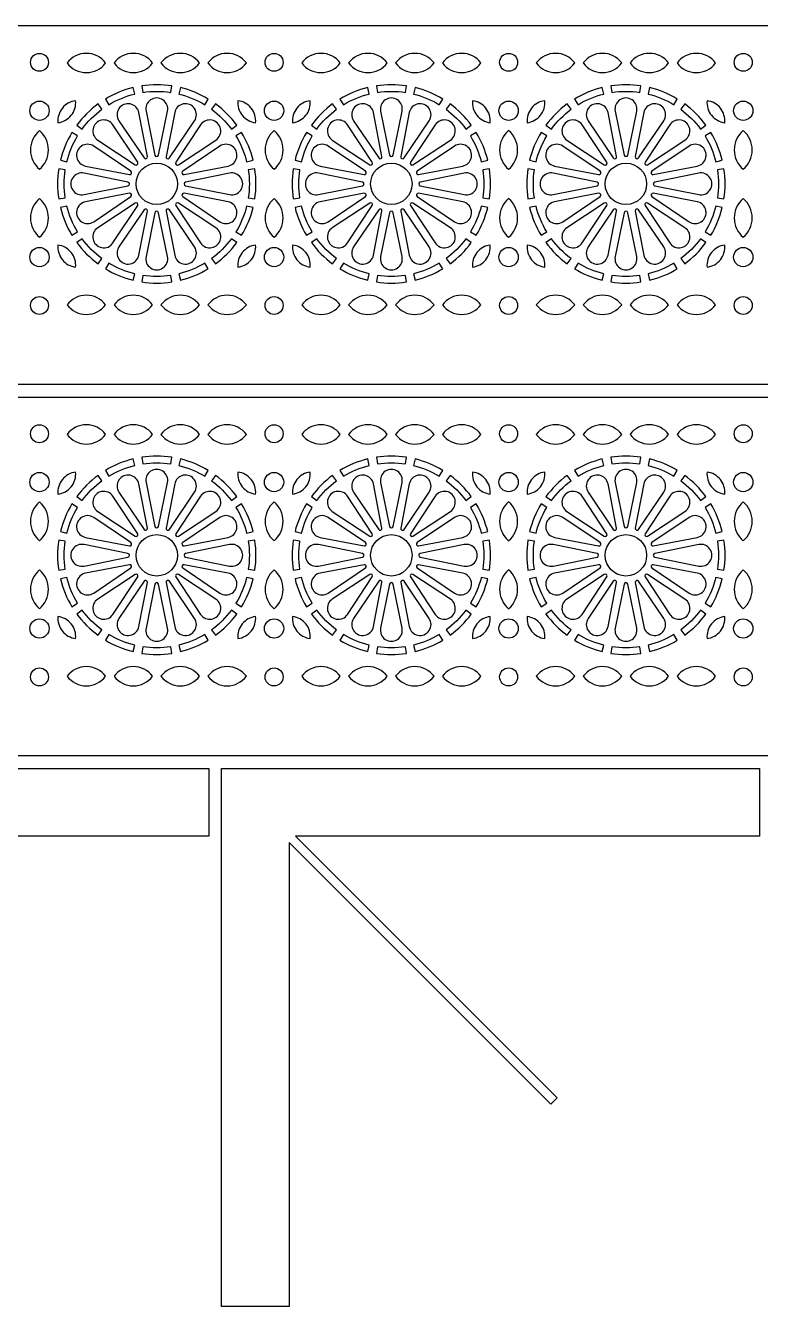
# Model space of a CAD drawing. Header units: millimetres. Extents: x 0 to 2300, y 128 to 1220.
# Drawn here: x 1475 to 1824, y 613 to 1220 of the extents above; entities that cross this region are included whole.
import ezdxf

# ---------------------------------------------------------------- set-up
doc = ezdxf.new("R2010")
doc.units = ezdxf.units.MM
doc.layers.add('CUT', color=1, linetype='CONTINUOUS')

msp = doc.modelspace()

# ---------------------------------------------------------------- linework, layer by layer
at = {"layer": 'CUT'}
for points in [[(2300.062, 1049.85), (1219.7, 1049.85), (1389.85, 1220), (2129.912, 1220)], [(2300.062, 873.7), (1219.7, 873.7), (1389.85, 1043.85), (2129.912, 1043.85)], [(1306.9, 867.7), (1562.05, 867.7), (1562.05, 835.55), (1341.984, 835.55), (1466.081, 711.453), (1463.147, 708.519), (1339.05, 832.616), (1339.05, 612.55), (1306.9, 612.55)], [(1568.05, 867.7), (1823.2, 867.7), (1823.2, 835.55), (1603.134, 835.55), (1727.231, 711.453), (1724.297, 708.519), (1600.2, 832.616), (1600.2, 612.55), (1568.05, 612.55)]]:
    msp.add_lwpolyline(points, close=True, dxfattribs=at)
for points in [[(1504.006, 1206.85, 0.2364948), (1494.875, 1202.275, 0.2364948), (1504.006, 1197.7, 0.2364948), (1513.138, 1202.275, 0.2364948)], [(1526.256, 1206.85, 0.2364948), (1517.125, 1202.275, 0.2364948), (1526.256, 1197.7, 0.2364948), (1535.388, 1202.275, 0.2364948)], [(1548.506, 1206.85, 0.2364948), (1539.375, 1202.275, 0.2364948), (1548.506, 1197.7, 0.2364948), (1557.638, 1202.275, 0.2364948)], [(1570.756, 1206.85, 0.2364948), (1561.625, 1202.275, 0.2364948), (1570.756, 1197.7, 0.2364948), (1579.888, 1202.275, 0.2364948)], [(1615.256, 1206.85, 0.2364948), (1606.125, 1202.275, 0.2364948), (1615.256, 1197.7, 0.2364948), (1624.388, 1202.275, 0.2364948)], [(1637.506, 1206.85, 0.2364948), (1628.375, 1202.275, 0.2364948), (1637.506, 1197.7, 0.2364948), (1646.638, 1202.275, 0.2364948)], [(1659.756, 1206.85, 0.2364948), (1650.625, 1202.275, 0.2364948), (1659.756, 1197.7, 0.2364948), (1668.888, 1202.275, 0.2364948)], [(1682.006, 1206.85, 0.2364948), (1672.875, 1202.275, 0.2364948), (1682.006, 1197.7, 0.2364948), (1691.138, 1202.275, 0.2364948)], [(1726.506, 1206.85, 0.2364948), (1717.375, 1202.275, 0.2364948), (1726.506, 1197.7, 0.2364948), (1735.638, 1202.275, 0.2364948)], [(1748.756, 1206.85, 0.2364948), (1739.625, 1202.275, 0.2364948), (1748.756, 1197.7, 0.2364948), (1757.888, 1202.275, 0.2364948)], [(1761.875, 1202.275, 0.2364948), (1771.006, 1197.7, 0.2364948), (1780.138, 1202.275, 0.2364948), (1771.006, 1206.85, 0.2364948)], [(1784.125, 1202.275, 0.2364948), (1793.256, 1197.7, 0.2364948), (1802.388, 1202.275, 0.2364948), (1793.256, 1206.85, 0.2364948)], [(1526.154, 1190.61, 0.0760115), (1513.015, 1185.169), (1514.65, 1182.478, -0.075954), (1526.9, 1187.552)], [(1544.491, 1191.429, 0.0760116), (1530.271, 1191.429), (1530.751, 1188.319, -0.0759539), (1544.011, 1188.319)], [(1561.747, 1185.169, 0.0760115), (1548.608, 1190.61), (1547.862, 1187.552, -0.075954), (1560.112, 1182.478)], [(1637.404, 1190.61, 0.0760115), (1624.265, 1185.169), (1625.9, 1182.478, -0.075954), (1638.15, 1187.552)], [(1655.741, 1191.429, 0.0760116), (1641.521, 1191.429), (1642.001, 1188.319, -0.0759539), (1655.261, 1188.319)], [(1672.997, 1185.169, 0.0760115), (1659.858, 1190.61), (1659.112, 1187.552, -0.075954), (1671.362, 1182.478)], [(1748.654, 1190.61, 0.0760115), (1735.515, 1185.169), (1737.15, 1182.478, -0.075954), (1749.4, 1187.552)], [(1753.251, 1188.319, -0.0759539), (1766.511, 1188.319), (1766.991, 1191.429, 0.0760116), (1752.771, 1191.429)], [(1770.362, 1187.552, -0.075954), (1782.612, 1182.478), (1784.247, 1185.169, 0.0760115), (1771.108, 1190.61)], [(1538.231, 1158.589), (1542.484, 1179.422, 1.2247824), (1532.279, 1179.422), (1536.532, 1158.589, 0.8164713)], [(1649.481, 1158.589), (1653.734, 1179.422, 1.2247824), (1643.529, 1179.422), (1647.782, 1158.589, 0.8164713)], [(1760.731, 1158.589), (1764.984, 1179.422, 1.2247824), (1754.779, 1179.422), (1759.032, 1158.589, 0.8164713)], [(1496.83, 1177.468, 0.1945765), (1498.914, 1184.402, 0.1945763), (1492.595, 1180.867, 0.1945763), (1490.511, 1173.933, 0.1945764)], [(1509.526, 1182.837, 0.0760113), (1499.469, 1172.78), (1502.01, 1170.921, -0.0759542), (1511.385, 1180.296)], [(1532.937, 1157.874), (1528.894, 1178.749, 1.2247823), (1519.465, 1174.843), (1531.367, 1157.224, 0.816472)], [(1543.395, 1157.224), (1555.297, 1174.843, 1.2247823), (1545.868, 1178.749), (1541.825, 1157.874, 0.816472)], [(1575.293, 1172.78, 0.0760113), (1565.236, 1182.837), (1563.377, 1180.296, -0.0759542), (1572.752, 1170.921)], [(1577.933, 1177.468, 0.1945764), (1584.251, 1173.933, 0.1945763), (1582.168, 1180.867, 0.1945763), (1575.848, 1184.402, 0.1945765)], [(1608.08, 1177.468, 0.1945765), (1610.164, 1184.402, 0.1945763), (1603.845, 1180.867, 0.1945763), (1601.761, 1173.933, 0.1945764)], [(1620.776, 1182.837, 0.0760113), (1610.719, 1172.78), (1613.26, 1170.921, -0.0759542), (1622.635, 1180.296)], [(1644.187, 1157.874), (1640.144, 1178.749, 1.2247823), (1630.715, 1174.843), (1642.617, 1157.224, 0.816472)], [(1654.645, 1157.224), (1666.547, 1174.843, 1.2247823), (1657.118, 1178.749), (1653.075, 1157.874, 0.816472)], [(1686.543, 1172.78, 0.0760113), (1676.486, 1182.837), (1674.627, 1180.296, -0.0759542), (1684.002, 1170.921)], [(1689.183, 1177.468, 0.1945764), (1695.501, 1173.933, 0.1945763), (1693.418, 1180.867, 0.1945763), (1687.098, 1184.402, 0.1945765)], [(1719.33, 1177.468, 0.1945765), (1721.414, 1184.402, 0.1945763), (1715.095, 1180.867, 0.1945763), (1713.011, 1173.933, 0.1945764)], [(1732.026, 1182.837, 0.0760113), (1721.969, 1172.78), (1724.51, 1170.921, -0.0759542), (1733.885, 1180.296)], [(1755.437, 1157.874), (1751.394, 1178.749, 1.2247823), (1741.965, 1174.843), (1753.867, 1157.224, 0.816472)], [(1765.895, 1157.224), (1777.797, 1174.843, 1.2247823), (1768.368, 1178.749), (1764.325, 1157.874, 0.816472)], [(1785.877, 1180.296, -0.0759542), (1795.252, 1170.921), (1797.793, 1172.78, 0.0760113), (1787.736, 1182.837)], [(1806.751, 1173.933, 0.1945763), (1804.668, 1180.867, 0.1945763), (1798.348, 1184.402, 0.1945764), (1800.433, 1177.468, 0.1945764)], [(1528.32, 1155.188), (1516.596, 1172.926, 1.2247826), (1509.38, 1165.71), (1527.118, 1153.986, 0.8164706)], [(1547.644, 1153.986), (1565.382, 1165.71, 1.2247826), (1558.166, 1172.926), (1546.442, 1155.188, 0.8164706)], [(1639.57, 1155.188), (1627.846, 1172.926, 1.2247826), (1620.63, 1165.71), (1638.368, 1153.986, 0.8164706)], [(1658.894, 1153.986), (1676.632, 1165.71, 1.2247826), (1669.416, 1172.926), (1657.692, 1155.188, 0.8164706)], [(1750.82, 1155.188), (1739.096, 1172.926, 1.2247826), (1731.88, 1165.71), (1749.618, 1153.986, 0.8164706)], [(1770.144, 1153.986), (1787.882, 1165.71, 1.2247826), (1780.666, 1172.926), (1768.942, 1155.188, 0.8164706)], [(1477.491, 1161.045, 0.2204795), (1481.756, 1151.843, 0.2204795), (1486.021, 1161.045, 0.2204795), (1481.756, 1170.247, 0.2204795)], [(1497.137, 1169.291, 0.0760115), (1491.696, 1156.152), (1494.754, 1155.406, -0.075954), (1499.828, 1167.656)], [(1583.066, 1156.152, 0.0760115), (1577.625, 1169.291), (1574.934, 1167.656, -0.075954), (1580.008, 1155.406)], [(1588.741, 1161.045, 0.2204795), (1593.006, 1151.843, 0.2204795), (1597.271, 1161.045, 0.2204795), (1593.006, 1170.247, 0.2204795)], [(1608.387, 1169.291, 0.0760115), (1602.946, 1156.152), (1606.004, 1155.406, -0.075954), (1611.078, 1167.656)], [(1694.316, 1156.152, 0.0760115), (1688.875, 1169.291), (1686.184, 1167.656, -0.075954), (1691.258, 1155.406)], [(1699.991, 1161.045, 0.2204795), (1704.256, 1151.843, 0.2204795), (1708.521, 1161.045, 0.2204795), (1704.256, 1170.247, 0.2204795)], [(1719.637, 1169.291, 0.0760115), (1714.196, 1156.152), (1717.254, 1155.406, -0.075954), (1722.328, 1167.656)], [(1797.434, 1167.656, -0.075954), (1802.508, 1155.406), (1805.566, 1156.152, 0.0760115), (1800.125, 1169.291)], [(1815.506, 1170.247, 0.2204795), (1811.241, 1161.045, 0.2204795), (1815.506, 1151.843, 0.2204795), (1819.771, 1161.045, 0.2204795)], [(1525.082, 1150.939), (1507.463, 1162.841, 1.2247823), (1503.557, 1153.412), (1524.432, 1149.369, 0.816472)], [(1550.33, 1149.369), (1571.205, 1153.412, 1.2247823), (1567.299, 1162.841), (1549.68, 1150.939, 0.816472)], [(1636.332, 1150.939), (1618.713, 1162.841, 1.2247823), (1614.807, 1153.412), (1635.682, 1149.369, 0.816472)], [(1661.58, 1149.369), (1682.455, 1153.412, 1.2247823), (1678.549, 1162.841), (1660.93, 1150.939, 0.816472)], [(1747.582, 1150.939), (1729.963, 1162.841, 1.2247823), (1726.057, 1153.412), (1746.932, 1149.369, 0.816472)], [(1772.83, 1149.369), (1793.705, 1153.412, 1.2247823), (1789.799, 1162.841), (1772.18, 1150.939, 0.816472)], [(1490.877, 1152.035, 0.0760116), (1490.877, 1137.815), (1493.988, 1138.295, -0.0759539), (1493.988, 1151.555)], [(1523.717, 1145.775), (1502.884, 1150.028, 1.2247824), (1502.884, 1139.822), (1523.717, 1144.075, 0.8164713)], [(1551.045, 1144.075), (1571.878, 1139.822, 1.2247824), (1571.878, 1150.028), (1551.045, 1145.775, 0.8164713)], [(1583.885, 1137.815, 0.0760116), (1583.885, 1152.035), (1580.775, 1151.555, -0.0759539), (1580.775, 1138.295)], [(1602.127, 1152.035, 0.0760116), (1602.127, 1137.815), (1605.238, 1138.295, -0.0759539), (1605.238, 1151.555)], [(1634.967, 1145.775), (1614.134, 1150.028, 1.2247824), (1614.134, 1139.822), (1634.967, 1144.075, 0.8164713)], [(1662.295, 1144.075), (1683.128, 1139.822, 1.2247824), (1683.128, 1150.028), (1662.295, 1145.775, 0.8164713)], [(1695.135, 1137.815, 0.0760116), (1695.135, 1152.035), (1692.025, 1151.555, -0.0759539), (1692.025, 1138.295)], [(1713.377, 1152.035, 0.0760116), (1713.377, 1137.815), (1716.488, 1138.295, -0.0759539), (1716.488, 1151.555)], [(1746.217, 1145.775), (1725.384, 1150.028, 1.2247824), (1725.384, 1139.822), (1746.217, 1144.075, 0.8164713)], [(1773.545, 1144.075), (1794.378, 1139.822, 1.2247824), (1794.378, 1150.028), (1773.545, 1145.775, 0.8164713)], [(1803.275, 1151.555, -0.0759539), (1803.275, 1138.295), (1806.385, 1137.815, 0.0760116), (1806.385, 1152.035)], [(1477.491, 1128.805, 0.2204795), (1481.756, 1119.603, 0.2204795), (1486.021, 1128.805, 0.2204795), (1481.756, 1138.007, 0.2204795)], [(1524.432, 1140.481), (1503.557, 1136.438, 1.2247823), (1507.463, 1127.009), (1525.082, 1138.911, 0.816472)], [(1527.118, 1135.864), (1509.38, 1124.14, 1.2247826), (1516.596, 1116.924), (1528.32, 1134.662, 0.8164706)], [(1546.442, 1134.662), (1558.166, 1116.924, 1.2247826), (1565.382, 1124.14), (1547.644, 1135.864, 0.8164706)], [(1549.68, 1138.911), (1567.299, 1127.009, 1.2247823), (1571.205, 1136.438), (1550.33, 1140.481, 0.816472)], [(1588.741, 1128.805, 0.2204795), (1593.006, 1119.603, 0.2204795), (1597.271, 1128.805, 0.2204795), (1593.006, 1138.007, 0.2204795)], [(1635.682, 1140.481), (1614.807, 1136.438, 1.2247823), (1618.713, 1127.009), (1636.332, 1138.911, 0.816472)], [(1638.368, 1135.864), (1620.63, 1124.14, 1.2247826), (1627.846, 1116.924), (1639.57, 1134.662, 0.8164706)], [(1657.692, 1134.662), (1669.416, 1116.924, 1.2247826), (1676.632, 1124.14), (1658.894, 1135.864, 0.8164706)], [(1660.93, 1138.911), (1678.549, 1127.009, 1.2247823), (1682.455, 1136.438), (1661.58, 1140.481, 0.816472)], [(1699.991, 1128.805, 0.2204795), (1704.256, 1119.603, 0.2204795), (1708.521, 1128.805, 0.2204795), (1704.256, 1138.007, 0.2204795)], [(1746.932, 1140.481), (1726.057, 1136.438, 1.2247823), (1729.963, 1127.009), (1747.582, 1138.911, 0.816472)], [(1749.618, 1135.864), (1731.88, 1124.14, 1.2247826), (1739.096, 1116.924), (1750.82, 1134.662, 0.8164706)], [(1768.942, 1134.662), (1780.666, 1116.924, 1.2247826), (1787.882, 1124.14), (1770.144, 1135.864, 0.8164706)], [(1772.18, 1138.911), (1789.799, 1127.009, 1.2247823), (1793.705, 1136.438), (1772.83, 1140.481, 0.816472)], [(1815.506, 1138.007, 0.2204795), (1811.241, 1128.805, 0.2204795), (1815.506, 1119.603, 0.2204795), (1819.771, 1128.805, 0.2204795)], [(1491.696, 1133.698, 0.0760115), (1497.137, 1120.559), (1499.828, 1122.194, -0.075954), (1494.754, 1134.444)], [(1531.367, 1132.626), (1519.465, 1115.007, 1.2247823), (1528.894, 1111.101), (1532.937, 1131.976, 0.816472)], [(1536.532, 1131.261), (1532.279, 1110.428, 1.2247824), (1542.484, 1110.428), (1538.231, 1131.261, 0.8164713)], [(1541.825, 1131.976), (1545.868, 1111.101, 1.2247823), (1555.297, 1115.007), (1543.395, 1132.626, 0.816472)], [(1577.625, 1120.559, 0.0760115), (1583.066, 1133.698), (1580.008, 1134.444, -0.075954), (1574.934, 1122.194)], [(1602.946, 1133.698, 0.0760115), (1608.387, 1120.559), (1611.078, 1122.194, -0.075954), (1606.004, 1134.444)], [(1642.617, 1132.626), (1630.715, 1115.007, 1.2247823), (1640.144, 1111.101), (1644.187, 1131.976, 0.816472)], [(1647.782, 1131.261), (1643.529, 1110.428, 1.2247824), (1653.734, 1110.428), (1649.481, 1131.261, 0.8164713)], [(1653.075, 1131.976), (1657.118, 1111.101, 1.2247823), (1666.547, 1115.007), (1654.645, 1132.626, 0.816472)], [(1688.875, 1120.559, 0.0760115), (1694.316, 1133.698), (1691.258, 1134.444, -0.075954), (1686.184, 1122.194)], [(1714.196, 1133.698, 0.0760115), (1719.637, 1120.559), (1722.328, 1122.194, -0.075954), (1717.254, 1134.444)], [(1753.867, 1132.626), (1741.965, 1115.007, 1.2247823), (1751.394, 1111.101), (1755.437, 1131.976, 0.816472)], [(1759.032, 1131.261), (1754.779, 1110.428, 1.2247824), (1764.984, 1110.428), (1760.731, 1131.261, 0.8164713)], [(1764.325, 1131.976), (1768.368, 1111.101, 1.2247823), (1777.797, 1115.007), (1765.895, 1132.626, 0.816472)], [(1802.508, 1134.444, -0.075954), (1797.434, 1122.194), (1800.125, 1120.559, 0.0760115), (1805.566, 1133.698)], [(1499.469, 1117.07, 0.0760113), (1509.526, 1107.013), (1511.385, 1109.554, -0.0759542), (1502.01, 1118.929)], [(1565.236, 1107.013, 0.0760113), (1575.293, 1117.07), (1572.752, 1118.929, -0.0759542), (1563.377, 1109.554)], [(1610.719, 1117.07, 0.0760113), (1620.776, 1107.013), (1622.635, 1109.554, -0.0759542), (1613.26, 1118.929)], [(1676.486, 1107.013, 0.0760113), (1686.543, 1117.07), (1684.002, 1118.929, -0.0759542), (1674.627, 1109.554)], [(1721.969, 1117.07, 0.0760113), (1732.026, 1107.013), (1733.885, 1109.554, -0.0759542), (1724.51, 1118.929)], [(1795.252, 1118.929, -0.0759542), (1785.877, 1109.554), (1787.736, 1107.013, 0.0760113), (1797.793, 1117.07)], [(1496.83, 1112.382, 0.1945764), (1490.511, 1115.917, 0.1945763), (1492.595, 1108.983, 0.1945763), (1498.914, 1105.448, 0.1945764)], [(1577.933, 1112.382, 0.1945764), (1575.848, 1105.448, 0.1945763), (1582.168, 1108.983, 0.1945763), (1584.251, 1115.917, 0.1945764)], [(1608.08, 1112.382, 0.1945764), (1601.761, 1115.917, 0.1945763), (1603.845, 1108.983, 0.1945763), (1610.164, 1105.448, 0.1945764)], [(1689.183, 1112.382, 0.1945764), (1687.098, 1105.448, 0.1945763), (1693.418, 1108.983, 0.1945763), (1695.501, 1115.917, 0.1945764)], [(1719.33, 1112.382, 0.1945764), (1713.011, 1115.917, 0.1945763), (1715.095, 1108.983, 0.1945763), (1721.414, 1105.448, 0.1945764)], [(1798.348, 1105.448, 0.1945763), (1804.668, 1108.983, 0.1945763), (1806.751, 1115.917, 0.1945764), (1800.433, 1112.382, 0.1945764)], [(1513.015, 1104.681, 0.0760115), (1526.154, 1099.24), (1526.9, 1102.298, -0.075954), (1514.65, 1107.372)], [(1548.608, 1099.24, 0.0760115), (1561.747, 1104.681), (1560.112, 1107.372, -0.075954), (1547.862, 1102.298)], [(1624.265, 1104.681, 0.0760115), (1637.404, 1099.24), (1638.15, 1102.298, -0.075954), (1625.9, 1107.372)], [(1659.858, 1099.24, 0.0760115), (1672.997, 1104.681), (1671.362, 1107.372, -0.075954), (1659.112, 1102.298)], [(1735.515, 1104.681, 0.0760115), (1748.654, 1099.24), (1749.4, 1102.298, -0.075954), (1737.15, 1107.372)], [(1782.612, 1107.372, -0.075954), (1770.362, 1102.298), (1771.108, 1099.24, 0.0760115), (1784.247, 1104.681)], [(1530.271, 1098.421, 0.0760116), (1544.491, 1098.421), (1544.011, 1101.531, -0.0759539), (1530.751, 1101.531)], [(1641.521, 1098.421, 0.0760116), (1655.741, 1098.421), (1655.261, 1101.531, -0.0759539), (1642.001, 1101.531)], [(1766.511, 1101.531, -0.0759539), (1753.251, 1101.531), (1752.771, 1098.421, 0.0760116), (1766.991, 1098.421)], [(1504.006, 1092.15, 0.2364948), (1494.875, 1087.575, 0.2364948), (1504.006, 1083, 0.2364948), (1513.138, 1087.575, 0.2364948)], [(1526.256, 1092.15, 0.2364948), (1517.125, 1087.575, 0.2364948), (1526.256, 1083, 0.2364948), (1535.388, 1087.575, 0.2364948)], [(1548.506, 1092.15, 0.2364948), (1539.375, 1087.575, 0.2364948), (1548.506, 1083, 0.2364948), (1557.638, 1087.575, 0.2364948)], [(1570.756, 1092.15, 0.2364948), (1561.625, 1087.575, 0.2364948), (1570.756, 1083, 0.2364948), (1579.888, 1087.575, 0.2364948)], [(1615.256, 1092.15, 0.2364948), (1606.125, 1087.575, 0.2364948), (1615.256, 1083, 0.2364948), (1624.388, 1087.575, 0.2364948)], [(1637.506, 1092.15, 0.2364948), (1628.375, 1087.575, 0.2364948), (1637.506, 1083, 0.2364948), (1646.638, 1087.575, 0.2364948)], [(1659.756, 1092.15, 0.2364948), (1650.625, 1087.575, 0.2364948), (1659.756, 1083, 0.2364948), (1668.888, 1087.575, 0.2364948)], [(1682.006, 1092.15, 0.2364948), (1672.875, 1087.575, 0.2364948), (1682.006, 1083, 0.2364948), (1691.138, 1087.575, 0.2364948)], [(1726.506, 1092.15, 0.2364948), (1717.375, 1087.575, 0.2364948), (1726.506, 1083, 0.2364948), (1735.638, 1087.575, 0.2364948)], [(1748.756, 1092.15, 0.2364948), (1739.625, 1087.575, 0.2364948), (1748.756, 1083, 0.2364948), (1757.888, 1087.575, 0.2364948)], [(1761.875, 1087.575, 0.2364948), (1771.006, 1083, 0.2364948), (1780.138, 1087.575, 0.2364948), (1771.006, 1092.15, 0.2364948)], [(1784.125, 1087.575, 0.2364948), (1793.256, 1083, 0.2364948), (1802.388, 1087.575, 0.2364948), (1793.256, 1092.15, 0.2364948)], [(1504.006, 1030.7, 0.2364948), (1494.875, 1026.125, 0.2364948), (1504.006, 1021.55, 0.2364948), (1513.138, 1026.125, 0.2364948)], [(1526.256, 1030.7, 0.2364948), (1517.125, 1026.125, 0.2364948), (1526.256, 1021.55, 0.2364948), (1535.388, 1026.125, 0.2364948)], [(1548.506, 1030.7, 0.2364948), (1539.375, 1026.125, 0.2364948), (1548.506, 1021.55, 0.2364948), (1557.638, 1026.125, 0.2364948)], [(1570.756, 1030.7, 0.2364948), (1561.625, 1026.125, 0.2364948), (1570.756, 1021.55, 0.2364948), (1579.888, 1026.125, 0.2364948)], [(1615.256, 1030.7, 0.2364948), (1606.125, 1026.125, 0.2364948), (1615.256, 1021.55, 0.2364948), (1624.388, 1026.125, 0.2364948)], [(1637.506, 1030.7, 0.2364948), (1628.375, 1026.125, 0.2364948), (1637.506, 1021.55, 0.2364948), (1646.638, 1026.125, 0.2364948)], [(1659.756, 1030.7, 0.2364948), (1650.625, 1026.125, 0.2364948), (1659.756, 1021.55, 0.2364948), (1668.888, 1026.125, 0.2364948)], [(1682.006, 1030.7, 0.2364948), (1672.875, 1026.125, 0.2364948), (1682.006, 1021.55, 0.2364948), (1691.138, 1026.125, 0.2364948)], [(1726.506, 1030.7, 0.2364948), (1717.375, 1026.125, 0.2364948), (1726.506, 1021.55, 0.2364948), (1735.638, 1026.125, 0.2364948)], [(1748.756, 1030.7, 0.2364948), (1739.625, 1026.125, 0.2364948), (1748.756, 1021.55, 0.2364948), (1757.888, 1026.125, 0.2364948)], [(1761.875, 1026.125, 0.2364948), (1771.006, 1021.55, 0.2364948), (1780.138, 1026.125, 0.2364948), (1771.006, 1030.7, 0.2364948)], [(1784.125, 1026.125, 0.2364948), (1793.256, 1021.55, 0.2364948), (1802.388, 1026.125, 0.2364948), (1793.256, 1030.7, 0.2364948)], [(1526.154, 1014.46, 0.0760115), (1513.015, 1009.019), (1514.65, 1006.328, -0.075954), (1526.9, 1011.402)], [(1544.491, 1015.279, 0.0760116), (1530.271, 1015.279), (1530.751, 1012.169, -0.0759539), (1544.011, 1012.169)], [(1561.747, 1009.019, 0.0760115), (1548.608, 1014.46), (1547.862, 1011.402, -0.075954), (1560.112, 1006.328)], [(1637.404, 1014.46, 0.0760115), (1624.265, 1009.019), (1625.9, 1006.328, -0.075954), (1638.15, 1011.402)], [(1655.741, 1015.279, 0.0760116), (1641.521, 1015.279), (1642.001, 1012.169, -0.0759539), (1655.261, 1012.169)], [(1672.997, 1009.019, 0.0760115), (1659.858, 1014.46), (1659.112, 1011.402, -0.075954), (1671.362, 1006.328)], [(1748.654, 1014.46, 0.0760115), (1735.515, 1009.019), (1737.15, 1006.328, -0.075954), (1749.4, 1011.402)], [(1753.251, 1012.169, -0.0759539), (1766.511, 1012.169), (1766.991, 1015.279, 0.0760116), (1752.771, 1015.279)], [(1770.362, 1011.402, -0.075954), (1782.612, 1006.328), (1784.247, 1009.019, 0.0760115), (1771.108, 1014.46)], [(1538.231, 982.439), (1542.484, 1003.272, 1.2247824), (1532.279, 1003.272), (1536.532, 982.439, 0.8164713)], [(1649.481, 982.439), (1653.734, 1003.272, 1.2247824), (1643.529, 1003.272), (1647.782, 982.439, 0.8164713)], [(1760.731, 982.439), (1764.984, 1003.272, 1.2247824), (1754.779, 1003.272), (1759.032, 982.439, 0.8164713)], [(1496.83, 1001.318, 0.1945765), (1498.914, 1008.252, 0.1945763), (1492.595, 1004.717, 0.1945763), (1490.511, 997.783, 0.1945764)], [(1509.526, 1006.687, 0.0760113), (1499.469, 996.63), (1502.01, 994.771, -0.0759542), (1511.385, 1004.146)], [(1532.937, 981.724), (1528.894, 1002.599, 1.2247823), (1519.465, 998.693), (1531.367, 981.074, 0.816472)], [(1543.395, 981.074), (1555.297, 998.693, 1.2247823), (1545.868, 1002.599), (1541.825, 981.724, 0.816472)], [(1575.293, 996.63, 0.0760113), (1565.236, 1006.687), (1563.377, 1004.146, -0.0759542), (1572.752, 994.771)], [(1577.933, 1001.318, 0.1945764), (1584.251, 997.783, 0.1945763), (1582.168, 1004.717, 0.1945763), (1575.848, 1008.252, 0.1945765)], [(1608.08, 1001.318, 0.1945765), (1610.164, 1008.252, 0.1945763), (1603.845, 1004.717, 0.1945763), (1601.761, 997.783, 0.1945764)], [(1620.776, 1006.687, 0.0760113), (1610.719, 996.63), (1613.26, 994.771, -0.0759542), (1622.635, 1004.146)], [(1644.187, 981.724), (1640.144, 1002.599, 1.2247823), (1630.715, 998.693), (1642.617, 981.074, 0.816472)], [(1654.645, 981.074), (1666.547, 998.693, 1.2247823), (1657.118, 1002.599), (1653.075, 981.724, 0.816472)], [(1686.543, 996.63, 0.0760113), (1676.486, 1006.687), (1674.627, 1004.146, -0.0759542), (1684.002, 994.771)], [(1689.183, 1001.318, 0.1945764), (1695.501, 997.783, 0.1945763), (1693.418, 1004.717, 0.1945763), (1687.098, 1008.252, 0.1945765)], [(1719.33, 1001.318, 0.1945765), (1721.414, 1008.252, 0.1945763), (1715.095, 1004.717, 0.1945763), (1713.011, 997.783, 0.1945764)], [(1732.026, 1006.687, 0.0760113), (1721.969, 996.63), (1724.51, 994.771, -0.0759542), (1733.885, 1004.146)], [(1755.437, 981.724), (1751.394, 1002.599, 1.2247823), (1741.965, 998.693), (1753.867, 981.074, 0.816472)], [(1765.895, 981.074), (1777.797, 998.693, 1.2247823), (1768.368, 1002.599), (1764.325, 981.724, 0.816472)], [(1785.877, 1004.146, -0.0759542), (1795.252, 994.771), (1797.793, 996.63, 0.0760113), (1787.736, 1006.687)], [(1806.751, 997.783, 0.1945763), (1804.668, 1004.717, 0.1945763), (1798.348, 1008.252, 0.1945764), (1800.433, 1001.318, 0.1945764)], [(1528.32, 979.038), (1516.596, 996.776, 1.2247826), (1509.38, 989.56), (1527.118, 977.836, 0.8164706)], [(1547.644, 977.836), (1565.382, 989.56, 1.2247826), (1558.166, 996.776), (1546.442, 979.038, 0.8164706)], [(1639.57, 979.038), (1627.846, 996.776, 1.2247826), (1620.63, 989.56), (1638.368, 977.836, 0.8164706)], [(1658.894, 977.836), (1676.632, 989.56, 1.2247826), (1669.416, 996.776), (1657.692, 979.038, 0.8164706)], [(1750.82, 979.038), (1739.096, 996.776, 1.2247826), (1731.88, 989.56), (1749.618, 977.836, 0.8164706)], [(1770.144, 977.836), (1787.882, 989.56, 1.2247826), (1780.666, 996.776), (1768.942, 979.038, 0.8164706)], [(1477.491, 984.895, 0.2204795), (1481.756, 975.693, 0.2204795), (1486.021, 984.895, 0.2204795), (1481.756, 994.097, 0.2204795)], [(1497.137, 993.141, 0.0760115), (1491.696, 980.002), (1494.754, 979.256, -0.075954), (1499.828, 991.506)], [(1583.066, 980.002, 0.0760115), (1577.625, 993.141), (1574.934, 991.506, -0.075954), (1580.008, 979.256)], [(1588.741, 984.895, 0.2204795), (1593.006, 975.693, 0.2204795), (1597.271, 984.895, 0.2204795), (1593.006, 994.097, 0.2204795)], [(1608.387, 993.141, 0.0760115), (1602.946, 980.002), (1606.004, 979.256, -0.075954), (1611.078, 991.506)], [(1694.316, 980.002, 0.0760115), (1688.875, 993.141), (1686.184, 991.506, -0.075954), (1691.258, 979.256)], [(1699.991, 984.895, 0.2204795), (1704.256, 975.693, 0.2204795), (1708.521, 984.895, 0.2204795), (1704.256, 994.097, 0.2204795)], [(1719.637, 993.141, 0.0760115), (1714.196, 980.002), (1717.254, 979.256, -0.075954), (1722.328, 991.506)], [(1797.434, 991.506, -0.075954), (1802.508, 979.256), (1805.566, 980.002, 0.0760115), (1800.125, 993.141)], [(1815.506, 994.097, 0.2204795), (1811.241, 984.895, 0.2204795), (1815.506, 975.693, 0.2204795), (1819.771, 984.895, 0.2204795)], [(1525.082, 974.789), (1507.463, 986.691, 1.2247823), (1503.557, 977.262), (1524.432, 973.219, 0.816472)], [(1550.33, 973.219), (1571.205, 977.262, 1.2247823), (1567.299, 986.691), (1549.68, 974.789, 0.816472)], [(1636.332, 974.789), (1618.713, 986.691, 1.2247823), (1614.807, 977.262), (1635.682, 973.219, 0.816472)], [(1661.58, 973.219), (1682.455, 977.262, 1.2247823), (1678.549, 986.691), (1660.93, 974.789, 0.816472)], [(1747.582, 974.789), (1729.963, 986.691, 1.2247823), (1726.057, 977.262), (1746.932, 973.219, 0.816472)], [(1772.83, 973.219), (1793.705, 977.262, 1.2247823), (1789.799, 986.691), (1772.18, 974.789, 0.816472)], [(1490.877, 975.885, 0.0760116), (1490.877, 961.665), (1493.988, 962.145, -0.0759539), (1493.988, 975.405)], [(1523.717, 969.625), (1502.884, 973.878, 1.2247824), (1502.884, 963.672), (1523.717, 967.925, 0.8164713)], [(1551.045, 967.925), (1571.878, 963.672, 1.2247824), (1571.878, 973.878), (1551.045, 969.625, 0.8164713)], [(1583.885, 961.665, 0.0760116), (1583.885, 975.885), (1580.775, 975.405, -0.0759539), (1580.775, 962.145)], [(1602.127, 975.885, 0.0760116), (1602.127, 961.665), (1605.238, 962.145, -0.0759539), (1605.238, 975.405)], [(1634.967, 969.625), (1614.134, 973.878, 1.2247824), (1614.134, 963.672), (1634.967, 967.925, 0.8164713)], [(1662.295, 967.925), (1683.128, 963.672, 1.2247824), (1683.128, 973.878), (1662.295, 969.625, 0.8164713)], [(1695.135, 961.665, 0.0760116), (1695.135, 975.885), (1692.025, 975.405, -0.0759539), (1692.025, 962.145)], [(1713.377, 975.885, 0.0760116), (1713.377, 961.665), (1716.488, 962.145, -0.0759539), (1716.488, 975.405)], [(1746.217, 969.625), (1725.384, 973.878, 1.2247824), (1725.384, 963.672), (1746.217, 967.925, 0.8164713)], [(1773.545, 967.925), (1794.378, 963.672, 1.2247824), (1794.378, 973.878), (1773.545, 969.625, 0.8164713)], [(1803.275, 975.405, -0.0759539), (1803.275, 962.145), (1806.385, 961.665, 0.0760116), (1806.385, 975.885)], [(1477.491, 952.655, 0.2204795), (1481.756, 943.453, 0.2204795), (1486.021, 952.655, 0.2204795), (1481.756, 961.857, 0.2204795)], [(1524.432, 964.331), (1503.557, 960.288, 1.2247823), (1507.463, 950.859), (1525.082, 962.761, 0.816472)], [(1527.118, 959.714), (1509.38, 947.99, 1.2247826), (1516.596, 940.774), (1528.32, 958.512, 0.8164706)], [(1546.442, 958.512), (1558.166, 940.774, 1.2247826), (1565.382, 947.99), (1547.644, 959.714, 0.8164706)], [(1549.68, 962.761), (1567.299, 950.859, 1.2247823), (1571.205, 960.288), (1550.33, 964.331, 0.816472)], [(1588.741, 952.655, 0.2204795), (1593.006, 943.453, 0.2204795), (1597.271, 952.655, 0.2204795), (1593.006, 961.857, 0.2204795)], [(1635.682, 964.331), (1614.807, 960.288, 1.2247823), (1618.713, 950.859), (1636.332, 962.761, 0.816472)], [(1638.368, 959.714), (1620.63, 947.99, 1.2247826), (1627.846, 940.774), (1639.57, 958.512, 0.8164706)], [(1657.692, 958.512), (1669.416, 940.774, 1.2247826), (1676.632, 947.99), (1658.894, 959.714, 0.8164706)], [(1660.93, 962.761), (1678.549, 950.859, 1.2247823), (1682.455, 960.288), (1661.58, 964.331, 0.816472)], [(1699.991, 952.655, 0.2204795), (1704.256, 943.453, 0.2204795), (1708.521, 952.655, 0.2204795), (1704.256, 961.857, 0.2204795)], [(1746.932, 964.331), (1726.057, 960.288, 1.2247823), (1729.963, 950.859), (1747.582, 962.761, 0.816472)], [(1749.618, 959.714), (1731.88, 947.99, 1.2247826), (1739.096, 940.774), (1750.82, 958.512, 0.8164706)], [(1768.942, 958.512), (1780.666, 940.774, 1.2247826), (1787.882, 947.99), (1770.144, 959.714, 0.8164706)], [(1772.18, 962.761), (1789.799, 950.859, 1.2247823), (1793.705, 960.288), (1772.83, 964.331, 0.816472)], [(1815.506, 961.857, 0.2204795), (1811.241, 952.655, 0.2204795), (1815.506, 943.453, 0.2204795), (1819.771, 952.655, 0.2204795)], [(1491.696, 957.548, 0.0760115), (1497.137, 944.409), (1499.828, 946.044, -0.075954), (1494.754, 958.294)], [(1531.367, 956.476), (1519.465, 938.857, 1.2247823), (1528.894, 934.951), (1532.937, 955.826, 0.816472)], [(1536.532, 955.111), (1532.279, 934.278, 1.2247824), (1542.484, 934.278), (1538.231, 955.111, 0.8164713)], [(1541.825, 955.826), (1545.868, 934.951, 1.2247823), (1555.297, 938.857), (1543.395, 956.476, 0.816472)], [(1577.625, 944.409, 0.0760115), (1583.066, 957.548), (1580.008, 958.294, -0.075954), (1574.934, 946.044)], [(1602.946, 957.548, 0.0760115), (1608.387, 944.409), (1611.078, 946.044, -0.075954), (1606.004, 958.294)], [(1642.617, 956.476), (1630.715, 938.857, 1.2247823), (1640.144, 934.951), (1644.187, 955.826, 0.816472)], [(1647.782, 955.111), (1643.529, 934.278, 1.2247824), (1653.734, 934.278), (1649.481, 955.111, 0.8164713)], [(1653.075, 955.826), (1657.118, 934.951, 1.2247823), (1666.547, 938.857), (1654.645, 956.476, 0.816472)], [(1688.875, 944.409, 0.0760115), (1694.316, 957.548), (1691.258, 958.294, -0.075954), (1686.184, 946.044)], [(1714.196, 957.548, 0.0760115), (1719.637, 944.409), (1722.328, 946.044, -0.075954), (1717.254, 958.294)], [(1753.867, 956.476), (1741.965, 938.857, 1.2247823), (1751.394, 934.951), (1755.437, 955.826, 0.816472)], [(1759.032, 955.111), (1754.779, 934.278, 1.2247824), (1764.984, 934.278), (1760.731, 955.111, 0.8164713)], [(1764.325, 955.826), (1768.368, 934.951, 1.2247823), (1777.797, 938.857), (1765.895, 956.476, 0.816472)], [(1802.508, 958.294, -0.075954), (1797.434, 946.044), (1800.125, 944.409, 0.0760115), (1805.566, 957.548)], [(1499.469, 940.92, 0.0760113), (1509.526, 930.863), (1511.385, 933.404, -0.0759542), (1502.01, 942.779)], [(1565.236, 930.863, 0.0760113), (1575.293, 940.92), (1572.752, 942.779, -0.0759542), (1563.377, 933.404)], [(1610.719, 940.92, 0.0760113), (1620.776, 930.863), (1622.635, 933.404, -0.0759542), (1613.26, 942.779)], [(1676.486, 930.863, 0.0760113), (1686.543, 940.92), (1684.002, 942.779, -0.0759542), (1674.627, 933.404)], [(1721.969, 940.92, 0.0760113), (1732.026, 930.863), (1733.885, 933.404, -0.0759542), (1724.51, 942.779)], [(1795.252, 942.779, -0.0759542), (1785.877, 933.404), (1787.736, 930.863, 0.0760113), (1797.793, 940.92)], [(1496.83, 936.232, 0.1945764), (1490.511, 939.767, 0.1945763), (1492.595, 932.833, 0.1945763), (1498.914, 929.298, 0.1945764)], [(1577.933, 936.232, 0.1945764), (1575.848, 929.298, 0.1945763), (1582.168, 932.833, 0.1945763), (1584.251, 939.767, 0.1945764)], [(1608.08, 936.232, 0.1945764), (1601.761, 939.767, 0.1945763), (1603.845, 932.833, 0.1945763), (1610.164, 929.298, 0.1945764)], [(1689.183, 936.232, 0.1945764), (1687.098, 929.298, 0.1945763), (1693.418, 932.833, 0.1945763), (1695.501, 939.767, 0.1945764)], [(1719.33, 936.232, 0.1945764), (1713.011, 939.767, 0.1945763), (1715.095, 932.833, 0.1945763), (1721.414, 929.298, 0.1945764)], [(1798.348, 929.298, 0.1945763), (1804.668, 932.833, 0.1945763), (1806.751, 939.767, 0.1945764), (1800.433, 936.232, 0.1945764)], [(1513.015, 928.531, 0.0760115), (1526.154, 923.09), (1526.9, 926.148, -0.075954), (1514.65, 931.222)], [(1548.608, 923.09, 0.0760115), (1561.747, 928.531), (1560.112, 931.222, -0.075954), (1547.862, 926.148)], [(1624.265, 928.531, 0.0760115), (1637.404, 923.09), (1638.15, 926.148, -0.075954), (1625.9, 931.222)], [(1659.858, 923.09, 0.0760115), (1672.997, 928.531), (1671.362, 931.222, -0.075954), (1659.112, 926.148)], [(1735.515, 928.531, 0.0760115), (1748.654, 923.09), (1749.4, 926.148, -0.075954), (1737.15, 931.222)], [(1782.612, 931.222, -0.075954), (1770.362, 926.148), (1771.108, 923.09, 0.0760115), (1784.247, 928.531)], [(1530.271, 922.271, 0.0760116), (1544.491, 922.271), (1544.011, 925.381, -0.0759539), (1530.751, 925.381)], [(1641.521, 922.271, 0.0760116), (1655.741, 922.271), (1655.261, 925.381, -0.0759539), (1642.001, 925.381)], [(1766.511, 925.381, -0.0759539), (1753.251, 925.381), (1752.771, 922.271, 0.0760116), (1766.991, 922.271)], [(1504.006, 916, 0.2364948), (1494.875, 911.425, 0.2364948), (1504.006, 906.85, 0.2364948), (1513.138, 911.425, 0.2364948)], [(1526.256, 916, 0.2364948), (1517.125, 911.425, 0.2364948), (1526.256, 906.85, 0.2364948), (1535.388, 911.425, 0.2364948)], [(1548.506, 916, 0.2364948), (1539.375, 911.425, 0.2364948), (1548.506, 906.85, 0.2364948), (1557.638, 911.425, 0.2364948)], [(1570.756, 916, 0.2364948), (1561.625, 911.425, 0.2364948), (1570.756, 906.85, 0.2364948), (1579.888, 911.425, 0.2364948)], [(1615.256, 916, 0.2364948), (1606.125, 911.425, 0.2364948), (1615.256, 906.85, 0.2364948), (1624.388, 911.425, 0.2364948)], [(1637.506, 916, 0.2364948), (1628.375, 911.425, 0.2364948), (1637.506, 906.85, 0.2364948), (1646.638, 911.425, 0.2364948)], [(1659.756, 916, 0.2364948), (1650.625, 911.425, 0.2364948), (1659.756, 906.85, 0.2364948), (1668.888, 911.425, 0.2364948)], [(1682.006, 916, 0.2364948), (1672.875, 911.425, 0.2364948), (1682.006, 906.85, 0.2364948), (1691.138, 911.425, 0.2364948)], [(1726.506, 916, 0.2364948), (1717.375, 911.425, 0.2364948), (1726.506, 906.85, 0.2364948), (1735.638, 911.425, 0.2364948)], [(1748.756, 916, 0.2364948), (1739.625, 911.425, 0.2364948), (1748.756, 906.85, 0.2364948), (1757.888, 911.425, 0.2364948)], [(1761.875, 911.425, 0.2364948), (1771.006, 906.85, 0.2364948), (1780.138, 911.425, 0.2364948), (1771.006, 916, 0.2364948)], [(1784.125, 911.425, 0.2364948), (1793.256, 906.85, 0.2364948), (1802.388, 911.425, 0.2364948), (1793.256, 916, 0.2364948)]]:
    msp.add_lwpolyline(points, format="xyb", close=True, dxfattribs=at)
for centre, radius in [((1481.756, 1202.585), 4.265), ((1593.006, 1202.585), 4.265), ((1704.256, 1202.585), 4.265), ((1815.506, 1202.585), 4.265), ((1481.756, 1179.645), 4.575), ((1593.006, 1179.645), 4.575), ((1704.256, 1179.645), 4.575), ((1815.506, 1179.645), 4.575), ((1537.381, 1144.925), 9.82), ((1648.631, 1144.925), 9.82), ((1759.881, 1144.925), 9.82), ((1481.756, 1110.205), 4.575), ((1593.006, 1110.205), 4.575), ((1704.256, 1110.205), 4.575), ((1815.506, 1110.205), 4.575), ((1481.756, 1087.265), 4.265), ((1593.006, 1087.265), 4.265), ((1704.256, 1087.265), 4.265), ((1815.506, 1087.265), 4.265), ((1481.756, 1026.435), 4.265), ((1593.006, 1026.435), 4.265), ((1704.256, 1026.435), 4.265), ((1815.506, 1026.435), 4.265), ((1481.756, 1003.495), 4.575), ((1593.006, 1003.495), 4.575), ((1704.256, 1003.495), 4.575), ((1815.506, 1003.495), 4.575), ((1537.381, 968.775), 9.82), ((1648.631, 968.775), 9.82), ((1759.881, 968.775), 9.82), ((1481.756, 934.055), 4.575), ((1593.006, 934.055), 4.575), ((1704.256, 934.055), 4.575), ((1815.506, 934.055), 4.575), ((1481.756, 911.115), 4.265), ((1593.006, 911.115), 4.265), ((1704.256, 911.115), 4.265), ((1815.506, 911.115), 4.265)]:
    msp.add_circle(centre, radius, dxfattribs=at)

doc.saveas('drawing.dxf')
